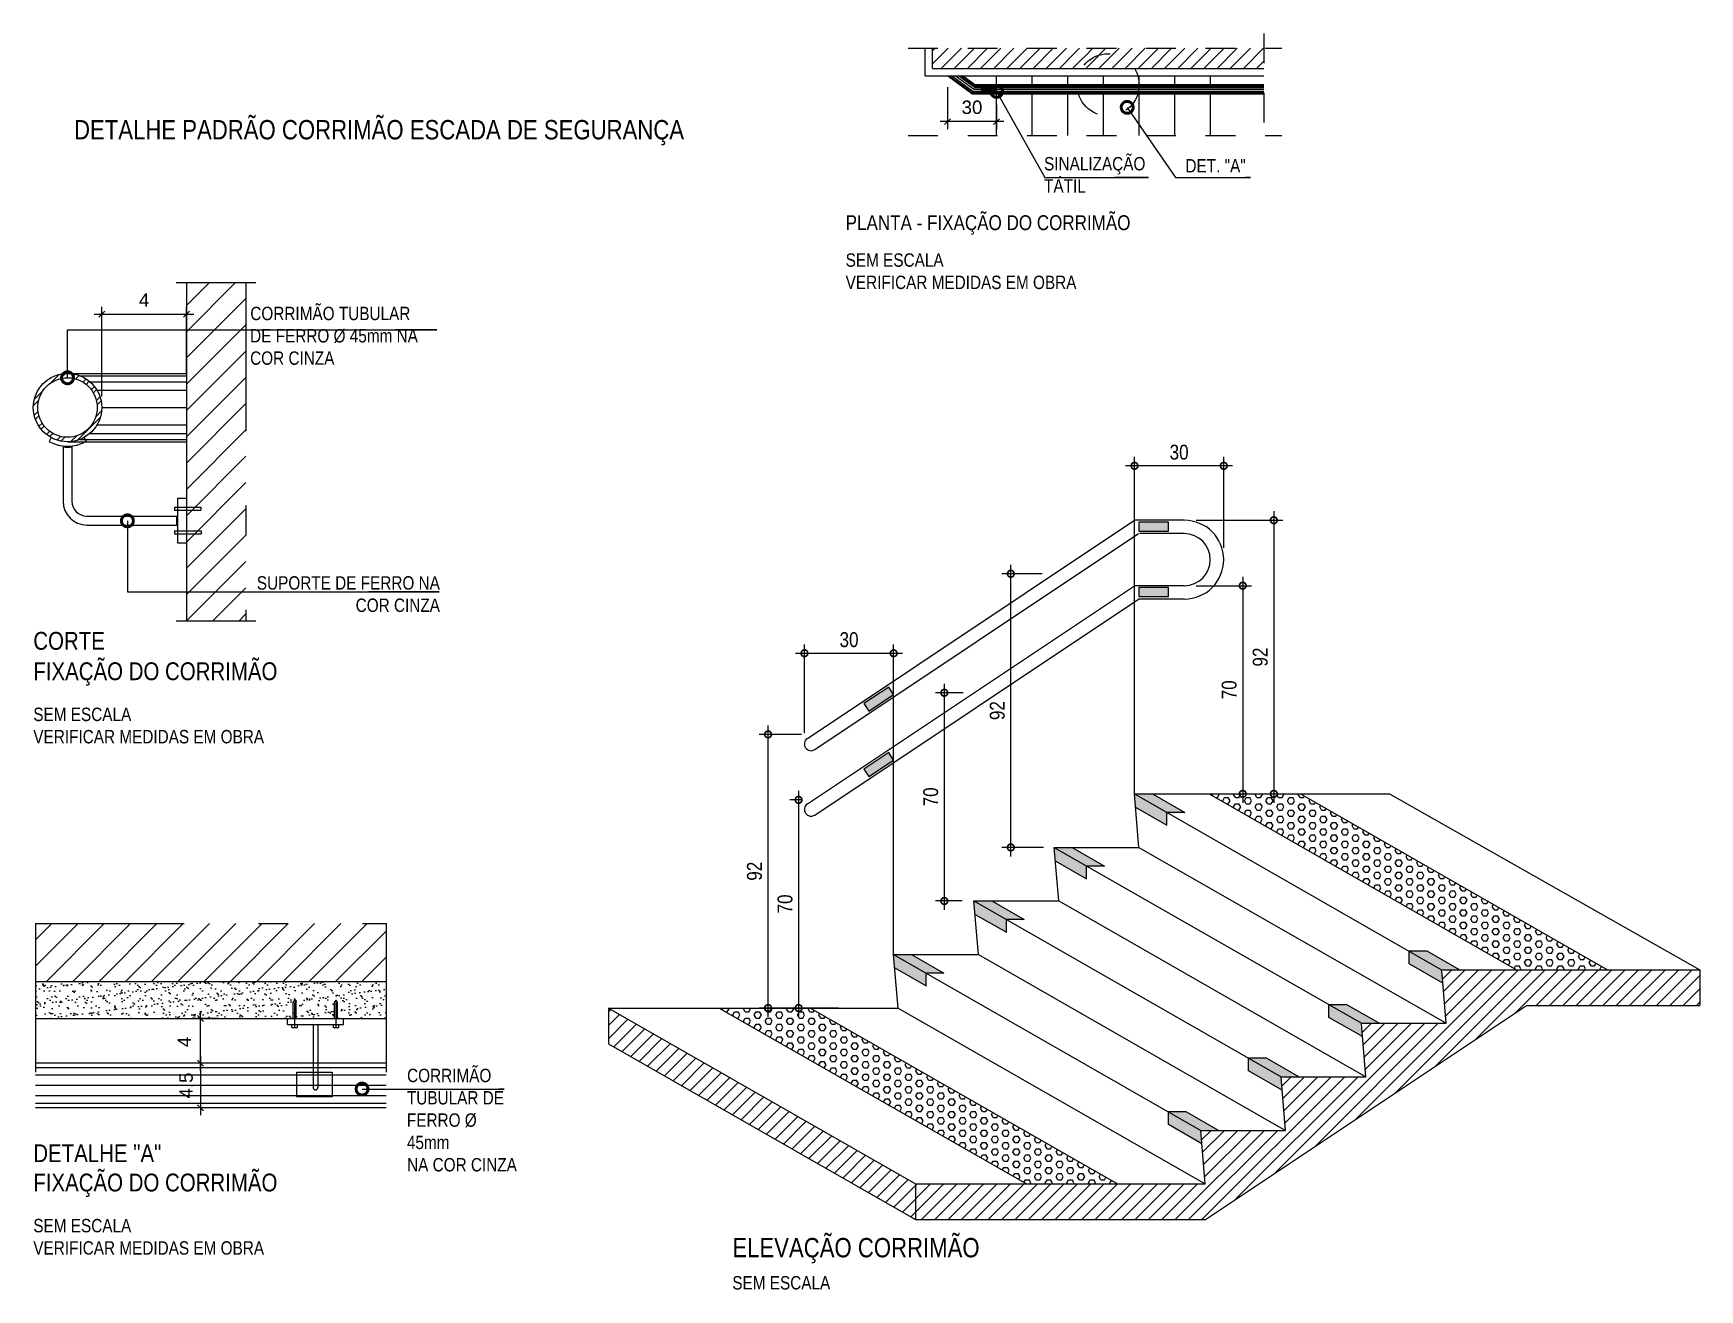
# Model space of a CAD drawing. Header units: metres. Extents: x -0.2 to 45.9, y -54 to 5.7.
# Drawn here: x 37.08 to 42.69, y -23.03 to -18.81 of the extents above; entities that cross this region are included whole.
import ezdxf

# ---------------------------------------------------------------- set-up
doc = ezdxf.new("R2010")
doc.units = ezdxf.units.M
doc.header["$PDMODE"] = 35
for name, pattern in [('8231-CRF-1$0$DASHDOT', [1, 0.5, -0.25, 0, -0.25]), ('8231-CRF-1$0$HIDDEN', [0.375, 0.25, -0.125]), ('DASHEDX2', [1.5, 1, -0.5])]:
    doc.linetypes.add(name, pattern=pattern)
for name, color, linetype in [('ARQ-ALV ACAB', 4, 'Continuous'), ('ARQ-ALV OSSO', 5, 'Continuous'), ('ARQ-AUX1', 1, 'Continuous'), ('ARQ-DIM', 2, 'Continuous'), ('ARQ-PRJ', 7, 'DASHEDX2'), ('ARQ-SIM', 1, 'Continuous'), ('ARQ-TXT', 2, 'Continuous')]:
    doc.layers.add(name, color=color, linetype=linetype)
doc.styles.add('8231-CRF-1$0$r80-e25', font='romans.shx', dxfattribs={"height": 0.05})
doc.styles.add('Adesa', font='ARIALN.TTF')
doc.styles.add('Arial', font='arial.ttf')
doc.dimstyles.new('8231-CRF-1$0$25', dxfattribs={"dimtxt": 0.01, "dimasz": 0.0505, "dimexe": 0.022, "dimexo": 0.0295, "dimgap": 0.012, "dimtad": 1, "dimzin": 4, "dimdsep": 46, "dimtxsty": '8231-CRF-1$0$r80-e25', "dimblk1": '8231-CRF-1$0$_DOTSMALL', "dimblk2": '8231-CRF-1$0$_DOTSMALL', "dimsah": 1, "dimcen": 0.1, "dimdle": 0.0275, "dimclrd": 1, "dimclre": 1, "dimclrt": 3, "dimadec": 0, "dimazin": 0, "dimtfac": 1, "dimtix": 1, "dimtmove": 2, "dimatfit": 3, "dimldrblk": '8231-CRF-1$0$_DOTSMALL', "dimfxl": 1, "dimtolj": 1, "dimtzin": 4, "dimarcsym": 0})
doc.dimstyles.new('ADESA 1-0025', dxfattribs={"dimtxt": 0.05, "dimasz": 0.045, "dimexe": 0.03, "dimexo": 0.04, "dimgap": 0.02, "dimtad": 1, "dimtoh": 1, "dimdec": 0, "dimlfac": 100, "dimzin": 4, "dimtxsty": 'Adesa', "dimblk": 'DOTSMALL', "dimcen": 1, "dimdle": 0.03, "dimclrd": 1, "dimclre": 1, "dimclrt": 256, "dimazin": 1, "dimtm": 1e-09, "dimtfac": 1, "dimtdec": 0, "dimtix": 1, "dimtmove": 2, "dimatfit": 0, "dimldrblk": 'DOTSMALL', "dimfxl": 0.8, "dimtvp": 2, "dimtolj": 1, "dimtzin": 0, "dimarcsym": 0})
doc.dimstyles.new('D25', dxfattribs={"dimscale": 0.25, "dimtxt": 0.18, "dimasz": 0.08, "dimexe": 0.1, "dimexo": 0.15, "dimgap": 0.1, "dimtad": 3, "dimdec": 1, "dimlfac": 100, "dimzin": 12, "dimtxsty": 'Arial', "dimblk": 'OBLIQUE', "dimcen": 0.1, "dimdle": 0.1, "dimclrd": 1, "dimclre": 1, "dimclrt": 2, "dimaunit": 1, "dimadec": 0, "dimazin": 0, "dimtfac": 1, "dimtdec": 1, "dimtix": 1, "dimtmove": 2, "dimatfit": 3, "dimldrblk": 'OBLIQUE', "dimfxl": 1, "dimtolj": 1, "dimtzin": 0, "dimarcsym": 0})

# ---------------------------------------------------------------- blocks, each defined once
blk = doc.blocks.new('*X279')
at = {"color": 0}
for p, q in [((15.809, 8.915), (16.107, 9.213)), ((16.136, 9.065), (16.315, 9.244)), ((16.513, 9.088), (16.642, 9.217)), ((16.659, 9.058), (16.778, 9.177)), ((16.905, 8.95), (17.013, 9.058)), ((17.009, 8.877), (17.115, 8.984)), ((15.267, 8.373), (15.565, 8.67)), ((17.183, 8.697), (17.29, 8.804)), ((17.253, 8.591), (17.362, 8.7)), ((17.354, 8.338), (17.475, 8.459)), ((15.236, 8.164), (15.415, 8.343)), ((15.263, 7.838), (15.392, 7.967)), ((17.335, 7.789), (17.528, 7.982)), ((17.379, 8.187), (17.512, 8.319)), ((15.303, 7.702), (15.422, 7.821)), ((15.421, 7.466), (15.53, 7.575)), ((15.496, 7.365), (15.603, 7.471)), ((15.675, 7.19), (15.782, 7.297)), ((16.719, 6.996), (17.483, 7.761)), ((15.78, 7.118), (15.889, 7.227)), ((16.021, 7.005), (16.142, 7.126)), ((16.161, 6.968), (16.293, 7.1)), ((16.498, 6.952), (16.691, 7.145))]:
    blk.add_line(p, q, dxfattribs=at)
blk = doc.blocks.new('_Oblique')
at = {"color": 0, "linetype": 'ByBlock', "lineweight": -2}
blk.add_line((-0.5, -0.5), (0.5, 0.5), dxfattribs=at)
blk = doc.blocks.new('*D291')
at = {"layer": 'ARQ-DIM', "color": 1, "lineweight": -2, "transparency": 16777216}
for p, q in [((37.2889, -19.7517), (37.6239, -19.7517)), ((37.3139, -20.0283), (37.3139, -19.7267)), ((37.5989, -19.9487), (37.5989, -19.7267))]:
    blk.add_line(p, q, dxfattribs=at)
at = {"layer": 'Defpoints', "color": 0, "transparency": 16777216}
for p in [(37.5989, -19.7517), (37.5989, -19.9862), (37.3139, -20.0658)]:
    blk.add_point(p, dxfattribs=at)
at = {"layer": 'ARQ-DIM', "color": 1, "lineweight": -2, "transparency": 16777216, "xscale": 0.02, "yscale": 0.02, "zscale": 0.02, "rotation": 180}
blk.add_blockref('_Oblique', (37.3139, -19.7517), dxfattribs=at)
at = {"layer": 'ARQ-DIM', "color": 1, "lineweight": -2, "transparency": 16777216, "xscale": 0.02, "yscale": 0.02, "zscale": 0.02}
blk.add_blockref('_Oblique', (37.5989, -19.7517), dxfattribs=at)
at = {"layer": 'ARQ-DIM', "color": 2, "transparency": 16777216, "insert": (37.4564, -19.7042), "char_height": 0.045, "attachment_point": 5, "style": 'Arial'}
blk.add_mtext('\\A1;4', dxfattribs=at)
blk = doc.blocks.new('8231-CRF-1$0$_DOTSMALL')
at = {"color": 0, "linetype": 'ByBlock', "const_width": 0.5}
blk.add_lwpolyline([(-0.0625, 0, 1), (0.0625, 0, 1)], format="xyb", close=True, dxfattribs=at)
blk = doc.blocks.new('*D290')
at = {"layer": 'ARQ-DIM', "color": 1, "lineweight": -2, "transparency": 16777216}
for p, q in [((37.7066, -22.1203), (37.6207, -22.1203)), ((37.6457, -22.2953), (37.6457, -22.0953)), ((37.7066, -22.2703), (37.6207, -22.2703))]:
    blk.add_line(p, q, dxfattribs=at)
at = {"layer": 'Defpoints', "color": 0, "transparency": 16777216}
for p in [(37.6457, -22.1203), (37.7441, -22.1203), (37.7441, -22.2703)]:
    blk.add_point(p, dxfattribs=at)
at = {"layer": 'ARQ-DIM', "color": 1, "lineweight": -2, "transparency": 16777216, "xscale": 0.02, "yscale": 0.02, "zscale": 0.02}
for p, rotation in [((37.6457, -22.1203), 90), ((37.6457, -22.2703), 270)]:
    blk.add_blockref('_Oblique', p, dxfattribs=dict(at, rotation=rotation))
at = {"layer": 'ARQ-DIM', "color": 2, "transparency": 16777216, "insert": (37.5915, -22.1986), "char_height": 0.045, "attachment_point": 5, "rotation": 90, "style": 'Arial'}
blk.add_mtext('\\A1;4', dxfattribs=at)
blk = doc.blocks.new('*D293')
at = {"layer": 'ARQ-DIM', "color": 1, "lineweight": -2, "transparency": 16777216}
for p, q in [((37.6457, -22.2453), (37.6457, -22.4453)), ((37.6431, -22.2703), (37.6207, -22.2703)), ((37.6431, -22.4203), (37.6207, -22.4203))]:
    blk.add_line(p, q, dxfattribs=at)
at = {"layer": 'Defpoints', "color": 0, "transparency": 16777216}
for p in [(37.6806, -22.2703), (37.6457, -22.4203), (37.6806, -22.4203)]:
    blk.add_point(p, dxfattribs=at)
at = {"layer": 'ARQ-DIM', "color": 1, "lineweight": -2, "transparency": 16777216, "xscale": 0.02, "yscale": 0.02, "zscale": 0.02}
for p, rotation in [((37.6457, -22.2703), 90), ((37.6457, -22.4203), 270)]:
    blk.add_blockref('_Oblique', p, dxfattribs=dict(at, rotation=rotation))
at = {"layer": 'ARQ-DIM', "color": 2, "transparency": 16777216, "insert": (37.5978, -22.3453), "char_height": 0.045, "attachment_point": 5, "rotation": 90, "style": 'Arial'}
blk.add_mtext('\\A1;4.5', dxfattribs=at)
blk = doc.blocks.new('*D292')
at = {"layer": 'ARQ-DIM', "color": 1, "lineweight": -2, "transparency": 16777216}
for p, q in [((40.1582, -18.9883), (40.1582, -19.1296)), ((40.3232, -19.0483), (40.3232, -19.1296)), ((40.3482, -19.1046), (40.1332, -19.1046))]:
    blk.add_line(p, q, dxfattribs=at)
at = {"layer": 'Defpoints', "color": 0, "transparency": 16777216}
for p in [(40.1582, -18.9508), (40.3232, -19.0108), (40.1582, -19.1046)]:
    blk.add_point(p, dxfattribs=at)
at = {"layer": 'ARQ-DIM', "color": 1, "lineweight": -2, "transparency": 16777216, "xscale": 0.02, "yscale": 0.02, "zscale": 0.02, "rotation": 180}
blk.add_blockref('_Oblique', (40.1582, -19.1046), dxfattribs=at)
at = {"layer": 'ARQ-DIM', "color": 1, "lineweight": -2, "transparency": 16777216, "xscale": 0.02, "yscale": 0.02, "zscale": 0.02}
blk.add_blockref('_Oblique', (40.3232, -19.1046), dxfattribs=at)
at = {"layer": 'ARQ-DIM', "color": 2, "transparency": 16777216, "insert": (40.2407, -19.0566), "char_height": 0.045, "attachment_point": 5, "style": 'Arial'}
blk.add_mtext('\\A1;30', dxfattribs=at)
blk = doc.blocks.new('_DotSmall')
at = {"color": 0, "linetype": 'ByBlock', "const_width": 0.5}
blk.add_lwpolyline([(-0.0625, 0, 1), (0.0625, 0, 1)], format="xyb", close=True, dxfattribs=at)
blk = doc.blocks.new('*D280')
at = {"layer": 'ARQ-DIM', "color": 1, "lineweight": -2, "transparency": 16777216}
for p, q in [((41.1289, -20.4447), (41.2859, -20.4447)), ((41.2559, -20.4147), (41.2559, -21.3947)), ((41.1627, -21.3647), (41.2859, -21.3647))]:
    blk.add_line(p, q, dxfattribs=at)
at = {"layer": 'Defpoints', "color": 0, "transparency": 16777216}
for p in [(41.0889, -20.4447), (41.1227, -21.3647), (41.2559, -21.3647)]:
    blk.add_point(p, dxfattribs=at)
at = {"layer": 'ARQ-DIM', "color": 1, "lineweight": -2, "transparency": 16777216, "xscale": 0.045, "yscale": 0.045, "zscale": 0.045}
for p, rotation in [((41.2559, -20.4447), 90), ((41.2559, -21.3647), 270)]:
    blk.add_blockref('_DotSmall', p, dxfattribs=dict(at, rotation=rotation))
at = {"layer": 'ARQ-DIM', "transparency": 16777216, "insert": (41.2103, -20.9047), "char_height": 0.05, "attachment_point": 5, "rotation": 90, "style": 'Adesa'}
blk.add_mtext('\\A1;92', dxfattribs=at)
blk = doc.blocks.new('*D281')
at = {"layer": 'ARQ-DIM', "color": 1, "lineweight": -2, "transparency": 16777216}
for p, q in [((41.1289, -20.6647), (41.1813, -20.6647)), ((41.1513, -20.6347), (41.1513, -21.3947)), ((41.0789, -21.3647), (41.1813, -21.3647))]:
    blk.add_line(p, q, dxfattribs=at)
at = {"layer": 'Defpoints', "color": 0, "transparency": 16777216}
for p in [(41.0889, -20.6647), (41.0389, -21.3647), (41.1513, -21.3647)]:
    blk.add_point(p, dxfattribs=at)
at = {"layer": 'ARQ-DIM', "color": 1, "lineweight": -2, "transparency": 16777216, "xscale": 0.045, "yscale": 0.045, "zscale": 0.045}
for p, rotation in [((41.1513, -20.6647), 90), ((41.1513, -21.3647), 270)]:
    blk.add_blockref('_DotSmall', p, dxfattribs=dict(at, rotation=rotation))
at = {"layer": 'ARQ-DIM', "transparency": 16777216, "insert": (41.1058, -21.0147), "char_height": 0.05, "attachment_point": 5, "rotation": 90, "style": 'Adesa'}
blk.add_mtext('\\A1;70', dxfattribs=at)
blk = doc.blocks.new('*D282')
at = {"layer": 'ARQ-DIM', "color": 1, "lineweight": -2, "transparency": 16777216}
for p, q in [((40.9948, -20.4447), (41.2859, -20.4447)), ((41.2559, -20.4147), (41.2559, -21.3947)), ((41.1627, -21.3647), (41.2859, -21.3647))]:
    blk.add_line(p, q, dxfattribs=at)
at = {"layer": 'Defpoints', "color": 0, "transparency": 16777216}
for p in [(40.9548, -20.4447), (41.1227, -21.3647), (41.2559, -21.3647)]:
    blk.add_point(p, dxfattribs=at)
at = {"layer": 'ARQ-DIM', "color": 1, "lineweight": -2, "transparency": 16777216, "xscale": 0.045, "yscale": 0.045, "zscale": 0.045}
for p, rotation in [((41.2559, -20.4447), 90), ((41.2559, -21.3647), 270)]:
    blk.add_blockref('_DotSmall', p, dxfattribs=dict(at, rotation=rotation))
at = {"layer": 'ARQ-DIM', "transparency": 16777216, "insert": (41.2103, -20.9047), "char_height": 0.05, "attachment_point": 5, "rotation": 90, "style": 'Adesa'}
blk.add_mtext('\\A1;92', dxfattribs=at)
blk = doc.blocks.new('*D283')
at = {"layer": 'ARQ-DIM', "color": 1, "lineweight": -2, "transparency": 16777216}
for p, q in [((41.1173, -20.2617), (40.7573, -20.2617)), ((40.7873, -20.4047), (40.7873, -20.2317)), ((41.0873, -20.5372), (41.0873, -20.2317))]:
    blk.add_line(p, q, dxfattribs=at)
at = {"layer": 'Defpoints', "color": 0, "transparency": 16777216}
for p in [(40.7873, -20.2617), (40.7873, -20.4447), (41.0873, -20.5772)]:
    blk.add_point(p, dxfattribs=at)
at = {"layer": 'ARQ-DIM', "color": 1, "lineweight": -2, "transparency": 16777216, "xscale": 0.045, "yscale": 0.045, "zscale": 0.045, "rotation": 180}
blk.add_blockref('_DotSmall', (40.7873, -20.2617), dxfattribs=at)
at = {"layer": 'ARQ-DIM', "color": 1, "lineweight": -2, "transparency": 16777216, "xscale": 0.045, "yscale": 0.045, "zscale": 0.045}
blk.add_blockref('_DotSmall', (41.0873, -20.2617), dxfattribs=at)
at = {"layer": 'ARQ-DIM', "transparency": 16777216, "insert": (40.9373, -20.2162), "char_height": 0.05, "attachment_point": 5, "style": 'Adesa'}
blk.add_mtext('\\A1;30', dxfattribs=at)
blk = doc.blocks.new('*D284')
at = {"layer": 'ARQ-DIM', "color": 1, "lineweight": -2, "transparency": 16777216}
for p, q in [((39.6673, -21.1647), (39.5249, -21.1647)), ((39.5549, -22.1147), (39.5549, -21.1347)), ((39.7923, -22.0847), (39.5249, -22.0847))]:
    blk.add_line(p, q, dxfattribs=at)
at = {"layer": 'Defpoints', "color": 0, "transparency": 16777216}
for p in [(39.5549, -21.1647), (39.7073, -21.1647), (39.8323, -22.0847)]:
    blk.add_point(p, dxfattribs=at)
at = {"layer": 'ARQ-DIM', "color": 1, "lineweight": -2, "transparency": 16777216, "xscale": 0.045, "yscale": 0.045, "zscale": 0.045}
for p, rotation in [((39.5549, -21.1647), 90), ((39.5549, -22.0847), 270)]:
    blk.add_blockref('_DotSmall', p, dxfattribs=dict(at, rotation=rotation))
at = {"layer": 'ARQ-DIM', "transparency": 16777216, "insert": (39.5094, -21.6247), "char_height": 0.05, "attachment_point": 5, "rotation": 90, "style": 'Adesa'}
blk.add_mtext('\\A1;92', dxfattribs=at)
blk = doc.blocks.new('*D285')
at = {"layer": 'ARQ-DIM', "color": 1, "lineweight": -2, "transparency": 16777216}
for p, q in [((39.6473, -20.8919), (40.0073, -20.8919)), ((39.6773, -21.1605), (39.6773, -20.8619)), ((39.9773, -20.9978), (39.9773, -20.8619))]:
    blk.add_line(p, q, dxfattribs=at)
at = {"layer": 'Defpoints', "color": 0, "transparency": 16777216}
for p in [(39.9773, -20.8919), (39.9773, -21.0378), (39.6773, -21.2005)]:
    blk.add_point(p, dxfattribs=at)
at = {"layer": 'ARQ-DIM', "color": 1, "lineweight": -2, "transparency": 16777216, "xscale": 0.045, "yscale": 0.045, "zscale": 0.045, "rotation": 180}
blk.add_blockref('_DotSmall', (39.6773, -20.8919), dxfattribs=at)
at = {"layer": 'ARQ-DIM', "color": 1, "lineweight": -2, "transparency": 16777216, "xscale": 0.045, "yscale": 0.045, "zscale": 0.045}
blk.add_blockref('_DotSmall', (39.9773, -20.8919), dxfattribs=at)
at = {"layer": 'ARQ-DIM', "transparency": 16777216, "insert": (39.8273, -20.8464), "char_height": 0.05, "attachment_point": 5, "style": 'Adesa'}
blk.add_mtext('\\A1;30', dxfattribs=at)
blk = doc.blocks.new('*D286')
at = {"layer": 'ARQ-DIM', "color": 1, "lineweight": -2, "transparency": 16777216}
for p, q in [((39.6673, -21.3847), (39.6276, -21.3847)), ((39.6576, -21.3547), (39.6576, -22.1147)), ((39.7173, -22.0847), (39.6276, -22.0847))]:
    blk.add_line(p, q, dxfattribs=at)
at = {"layer": 'Defpoints', "color": 0, "transparency": 16777216}
for p in [(39.7073, -21.3847), (39.6576, -22.0847), (39.7573, -22.0847)]:
    blk.add_point(p, dxfattribs=at)
at = {"layer": 'ARQ-DIM', "color": 1, "lineweight": -2, "transparency": 16777216, "xscale": 0.045, "yscale": 0.045, "zscale": 0.045}
for p, rotation in [((39.6576, -21.3847), 90), ((39.6576, -22.0847), 270)]:
    blk.add_blockref('_DotSmall', p, dxfattribs=dict(at, rotation=rotation))
at = {"layer": 'ARQ-DIM', "transparency": 16777216, "insert": (39.6121, -21.7347), "char_height": 0.05, "attachment_point": 5, "rotation": 90, "style": 'Adesa'}
blk.add_mtext('\\A1;70', dxfattribs=at)
blk = doc.blocks.new('*D287')
at = {"layer": 'ARQ-DIM', "color": 1, "lineweight": -2, "transparency": 16777216}
for p, q in [((40.9948, -20.6647), (41.1813, -20.6647)), ((41.1513, -20.6347), (41.1513, -21.3947)), ((41.0789, -21.3647), (41.1813, -21.3647))]:
    blk.add_line(p, q, dxfattribs=at)
at = {"layer": 'Defpoints', "color": 0, "transparency": 16777216}
for p in [(40.9548, -20.6647), (41.0389, -21.3647), (41.1513, -21.3647)]:
    blk.add_point(p, dxfattribs=at)
at = {"layer": 'ARQ-DIM', "color": 1, "lineweight": -2, "transparency": 16777216, "xscale": 0.045, "yscale": 0.045, "zscale": 0.045}
for p, rotation in [((41.1513, -20.6647), 90), ((41.1513, -21.3647), 270)]:
    blk.add_blockref('_DotSmall', p, dxfattribs=dict(at, rotation=rotation))
at = {"layer": 'ARQ-DIM', "transparency": 16777216, "insert": (41.1058, -21.0147), "char_height": 0.05, "attachment_point": 5, "rotation": 90, "style": 'Adesa'}
blk.add_mtext('\\A1;70', dxfattribs=at)
blk = doc.blocks.new('*D288')
at = {"layer": 'ARQ-DIM', "color": 1, "lineweight": -2, "transparency": 16777216}
for p, q in [((40.1476, -20.9947), (40.1476, -21.7547)), ((40.2112, -21.0247), (40.1176, -21.0247)), ((40.2073, -21.7247), (40.1176, -21.7247))]:
    blk.add_line(p, q, dxfattribs=at)
at = {"layer": 'Defpoints', "color": 0, "transparency": 16777216}
for p in [(40.2512, -21.0247), (40.1476, -21.7247), (40.2473, -21.7247)]:
    blk.add_point(p, dxfattribs=at)
at = {"layer": 'ARQ-DIM', "color": 1, "lineweight": -2, "transparency": 16777216, "xscale": 0.045, "yscale": 0.045, "zscale": 0.045}
for p, rotation in [((40.1476, -21.0247), 90), ((40.1476, -21.7247), 270)]:
    blk.add_blockref('_DotSmall', p, dxfattribs=dict(at, rotation=rotation))
at = {"layer": 'ARQ-DIM', "transparency": 16777216, "insert": (40.1021, -21.3747), "char_height": 0.05, "attachment_point": 5, "rotation": 90, "style": 'Adesa'}
blk.add_mtext('\\A1;70', dxfattribs=at)
blk = doc.blocks.new('*D289')
at = {"layer": 'ARQ-DIM', "color": 1, "lineweight": -2, "transparency": 16777216}
for p, q in [((40.3714, -21.5747), (40.3714, -20.5947)), ((40.4773, -20.6247), (40.3414, -20.6247)), ((40.481, -21.5447), (40.3414, -21.5447))]:
    blk.add_line(p, q, dxfattribs=at)
at = {"layer": 'Defpoints', "color": 0, "transparency": 16777216}
for p in [(40.3714, -20.6247), (40.5173, -20.6247), (40.521, -21.5447)]:
    blk.add_point(p, dxfattribs=at)
at = {"layer": 'ARQ-DIM', "color": 1, "lineweight": -2, "transparency": 16777216, "xscale": 0.045, "yscale": 0.045, "zscale": 0.045}
for p, rotation in [((40.3714, -20.6247), 90), ((40.3714, -21.5447), 270)]:
    blk.add_blockref('_DotSmall', p, dxfattribs=dict(at, rotation=rotation))
at = {"layer": 'ARQ-DIM', "transparency": 16777216, "insert": (40.3259, -21.0847), "char_height": 0.05, "attachment_point": 5, "rotation": 90, "style": 'Adesa'}
blk.add_mtext('\\A1;92', dxfattribs=at)

msp = doc.modelspace()

# ---------------------------------------------------------------- hatches: boundary and pattern name
h = msp.add_hatch()
h.set_pattern_fill('ANSI31', color=1, scale=0.25, style=0)
h.set_pattern_definition([(45, (90.50832, -17.830995), (-0.022097087, 0.022097087), [])])
h.paths.add_polyline_path([(40.539, -18.8579), (40.1082, -18.8579), (40.1082, -18.9258), (40.4549, -18.9258, -0.278991)])
h.paths.add_polyline_path([(40.5672, -18.8579), (40.539, -18.8579, 0.278991), (40.4549, -18.9258), (40.6514, -18.9258, 0.278991)])
edge = h.paths.add_edge_path()
edge.add_line((41.2227, -18.9258), (41.2227, -18.8579))
edge.add_line((41.2227, -18.8579), (40.5672, -18.8579))
edge.add_arc((40.5531, -18.9614), 0.1045, 19.8965, 82.251, ccw=False)
edge.add_line((40.6514, -18.9258), (41.2227, -18.9258))
h = msp.add_hatch(color=8)
h.dxf.hatch_style = 1
h.paths.add_polyline_path([(40.2732, -19.0008), (40.3232, -19.0008), (40.3232, -18.9808), (40.2732, -18.9808)])
h = msp.add_hatch()
h.set_pattern_fill('ANSI31', color=2, scale=0.5, style=0)
h.set_pattern_definition([(45, (37.598935, -20.783), (-0.0441942, 0.0441942), [])])
h.paths.add_polyline_path([(37.7989, -19.6454), (37.5989, -19.6454), (37.5989, -20.783), (37.7989, -20.783)])
h = msp.add_hatch()
h.set_pattern_fill('HEX', color=8, scale=0.003805)
h.set_pattern_definition([(0, (-637.020583, -169.28337), (0, 0.0209261583), [0.0120817231, -0.0241634463]), (120, (-637.020583, -169.28337), (-0.0181225847, -0.01046307916), [0.0120817231, -0.0241634463]), (60, (-637.008502, -169.28337), (-0.0181225847, 0.01046307916), [0.0120817231, -0.0241634463])])
h.paths.add_polyline_path([(41.3456, -21.3647), (41.0389, -21.3647), (42.0719, -21.9559), (42.3785, -21.9559)])
h = msp.add_hatch()
h.set_pattern_fill('ANSI31', color=2, scale=0.5, style=0)
h.set_pattern_definition([(45, (85.324193, -21.26387), (-0.04419417, 0.04419417), [])])
h.paths.add_polyline_path([(38.215, -21.8008), (37.0911, -21.8008), (37.0911, -21.9953), (38.215, -21.9953)])
h.paths.add_polyline_path([(38.2701, -21.8008), (38.215, -21.8008), (38.215, -21.9953), (38.2701, -21.9953)])
h = msp.add_hatch()
h.set_pattern_fill('ANSI31', color=2, scale=0.01, style=0)
h.set_pattern_definition([(45, (-849.470155, -212.999794), (-0.0224506403, 0.0224506403), [])])
h.paths.add_polyline_path([(42.1055, -22.0759), (42.688, -22.0759), (42.688, -21.9559), (41.8202, -21.9559), (41.8215, -21.9708), (41.8352, -22.1359), (41.5502, -22.1359), (41.5515, -22.1509), (41.5652, -22.3159), (41.2802, -22.3159), (41.2815, -22.3308), (41.2952, -22.4959), (41.0102, -22.4959), (41.0115, -22.5108), (41.0252, -22.6759), (40.0509, -22.6759), (39.0179, -22.0847), (39.0179, -22.2047), (40.0509, -22.7959), (41.0255, -22.7959)])
h = msp.add_hatch()
h.set_pattern_fill('AR-SAND', color=1, scale=0.02, style=0)
h.set_pattern_definition([(37.5, (85.324193, -21.263873), (-0.001259867, 0.038536475), [0, -0.0304, 0, -0.034, 0, -0.0325]), (7.5, (85.324193, -21.263873), (0.035395534, 0.05644292), [0, -0.0164, 0, -0.0274, 0, -0.0105]), (327.5, (85.299593, -21.263873), (0.062282837, 0.00011318), [0, -0.01, 0, -0.036, 0, -0.047]), (317.5, (85.299593, -21.263873), (0.06012253, 0.01755351), [0, -0.005, 0, -0.0236, 0, -0.027])])
h.paths.add_polyline_path([(37.9632, -22.0584), (37.9682, -22.0657), (37.9682, -22.1203), (38.0973, -22.1203), (38.0973, -22.0657), (38.1023, -22.0584), (38.1073, -22.0657), (38.1073, -22.1203), (38.2701, -22.1203), (38.2701, -21.9953), (37.0911, -21.9953), (37.0911, -22.1203), (37.9582, -22.1203), (37.9582, -22.0657)])
h = msp.add_hatch()
h.set_pattern_fill('HEX', color=8, scale=0.003805)
h.set_pattern_definition([(0, (-638.668882, -170.00337), (0, 0.0209261583), [0.0120817231, -0.0241634463]), (120, (-638.668882, -170.00337), (-0.0181225847, -0.01046307916), [0.0120817231, -0.0241634463]), (60, (-638.6568, -170.00337), (-0.0181225847, 0.01046307916), [0.0120817231, -0.0241634463])])
h.paths.add_polyline_path([(39.6973, -22.0847), (39.3906, -22.0847), (40.4236, -22.6759), (40.7302, -22.6759)])
at = {"layer": 'ARQ-DIM'}
h = msp.add_hatch(color=8, dxfattribs=at)
h.dxf.hatch_style = 1
h.paths.add_polyline_path([(40.7873, -21.3647), (40.791, -21.4097), (40.8964, -21.47), (40.8964, -21.4272)])
h.paths.add_polyline_path([(40.8473, -21.3647), (40.7873, -21.3647), (40.8964, -21.4272), (40.9564, -21.4272)])
h = msp.add_hatch(color=8, dxfattribs=at)
h.dxf.hatch_style = 1
h.paths.add_polyline_path([(40.5173, -21.5447), (40.521, -21.5897), (40.6264, -21.65), (40.6264, -21.6072)])
h.paths.add_polyline_path([(40.5773, -21.5447), (40.5173, -21.5447), (40.6264, -21.6072), (40.6864, -21.6072)])
h = msp.add_hatch(color=8, dxfattribs=at)
h.dxf.hatch_style = 1
h.paths.add_polyline_path([(40.2473, -21.7247), (40.251, -21.7697), (40.3564, -21.83), (40.3564, -21.7872)])
h.paths.add_polyline_path([(40.3073, -21.7247), (40.2473, -21.7247), (40.3564, -21.7872), (40.4164, -21.7872)])
h = msp.add_hatch(color=8, dxfattribs=at)
h.dxf.hatch_style = 1
h.paths.add_polyline_path([(39.9773, -21.9047), (39.981, -21.9497), (40.0864, -22.01), (40.0864, -21.9672)])
h.paths.add_polyline_path([(40.0373, -21.9047), (39.9773, -21.9047), (40.0864, -21.9672), (40.1464, -21.9672)])
h = msp.add_hatch(color=8, dxfattribs=at)
h.dxf.hatch_style = 1
h.paths.add_polyline_path([(41.8202, -21.9559), (41.824, -22.0009), (41.7111, -21.9363), (41.7111, -21.8934)])
h.paths.add_polyline_path([(41.8802, -21.9559), (41.8202, -21.9559), (41.7111, -21.8934), (41.7711, -21.8934)])
h = msp.add_hatch(color=8, dxfattribs=at)
h.dxf.hatch_style = 1
h.paths.add_polyline_path([(41.5502, -22.1359), (41.554, -22.1809), (41.4411, -22.1163), (41.4411, -22.0734)])
h.paths.add_polyline_path([(41.6102, -22.1359), (41.5502, -22.1359), (41.4411, -22.0734), (41.5011, -22.0734)])
h = msp.add_hatch(color=8, dxfattribs=at)
h.dxf.hatch_style = 1
h.paths.add_polyline_path([(41.2802, -22.3159), (41.284, -22.3609), (41.1711, -22.2963), (41.1711, -22.2534)])
h.paths.add_polyline_path([(41.3402, -22.3159), (41.2802, -22.3159), (41.1711, -22.2534), (41.2311, -22.2534)])
h = msp.add_hatch(color=8, dxfattribs=at)
h.dxf.hatch_style = 1
h.paths.add_polyline_path([(41.0102, -22.4959), (41.014, -22.5409), (40.9011, -22.4763), (40.9011, -22.4334)])
h.paths.add_polyline_path([(41.0702, -22.4959), (41.0102, -22.4959), (40.9011, -22.4334), (40.9611, -22.4334)])
at = {"layer": 'ARQ-PRJ'}
h = msp.add_hatch(color=254, dxfattribs=at)
h.dxf.hatch_style = 1
h.paths.add_polyline_path([(40.8016, -20.4512), (40.8016, -20.4812), (40.9016, -20.4812), (40.9016, -20.4512)])
h.paths.add_polyline_path([(40.8016, -20.6712), (40.8016, -20.7012), (40.9016, -20.7012), (40.9016, -20.6712)])
h = msp.add_hatch(color=254, dxfattribs=at)
h.dxf.hatch_style = 1
h.paths.add_polyline_path([(39.8774, -21.0613), (39.8941, -21.0862), (39.9773, -21.0308), (39.9606, -21.0058)])
h.paths.add_polyline_path([(39.8774, -21.2813), (39.8941, -21.3062), (39.9773, -21.2508), (39.9606, -21.2258)])

# ---------------------------------------------------------------- linework, layer by layer
at = {"color": 1}
for p, q in [((40.2456, -18.9958), (40.2732, -18.9958)), ((40.2479, -18.9888), (40.2732, -18.9888)), ((40.2495, -18.9838), (40.2732, -18.9838)), ((40.3232, -18.9838), (41.2227, -18.9838)), ((40.3232, -18.9888), (41.2227, -18.9888)), ((40.3232, -18.9958), (41.2227, -18.9958)), ((40.2417, -19.0078), (41.2227, -19.0078)), ((40.2433, -19.0028), (41.2227, -19.0028)), ((37.2409, -19.9588), (37.5989, -19.9588)), ((37.2743, -19.979), (37.5989, -19.979)), ((37.2981, -20.0077), (37.5989, -20.0077)), ((37.3139, -20.0658), (37.5989, -20.0658)), ((37.2409, -20.1729), (37.5989, -20.1729)), ((37.2743, -20.1527), (37.5989, -20.1527)), ((37.2981, -20.124), (37.5989, -20.124)), ((37.6477, -20.4008), (37.6477, -20.4108)), ((39.687, -21.1782), (40.7873, -20.4447)), ((40.9548, -20.4447), (40.7873, -20.4447)), ((37.6483, -20.4808), (37.6483, -20.4908)), ((39.712, -21.2157), (40.8009, -20.4897)), ((40.9548, -20.4897), (40.8044, -20.4897)), ((39.687, -21.3982), (40.7873, -20.6647)), ((40.9548, -20.6647), (40.7873, -20.6647)), ((39.712, -21.4357), (40.8009, -20.7097)), ((40.9548, -20.7097), (40.8009, -20.7097)), ((40.8473, -21.3647), (40.9564, -21.4272)), ((41.0389, -21.3647), (42.0719, -21.9559)), ((41.3456, -21.3647), (42.3785, -21.9559)), ((40.791, -21.4097), (40.8964, -21.47)), ((40.9564, -21.4272), (40.8964, -21.4272)), ((40.8964, -21.47), (40.8964, -21.4272)), ((40.5773, -21.5447), (40.6864, -21.6072)), ((40.521, -21.5897), (40.6264, -21.65)), ((40.6864, -21.6072), (40.6264, -21.6072)), ((40.6264, -21.65), (40.6264, -21.6072)), ((40.3073, -21.7247), (40.4164, -21.7872)), ((40.251, -21.7697), (40.3564, -21.83)), ((40.4164, -21.7872), (40.3564, -21.7872)), ((40.3564, -21.83), (40.3564, -21.7872)), ((40.0373, -21.9047), (40.1464, -21.9672)), ((41.7711, -21.8934), (41.7111, -21.8934)), ((41.7111, -21.9363), (41.7111, -21.8934)), ((41.8802, -21.9559), (41.7711, -21.8934)), ((39.981, -21.9497), (40.0864, -22.01)), ((40.1464, -21.9672), (40.0864, -21.9672)), ((40.0864, -22.01), (40.0864, -21.9672)), ((41.824, -22.0009), (41.7111, -21.9363)), ((41.5011, -22.0734), (41.4411, -22.0734)), ((41.4411, -22.1163), (41.4411, -22.0734)), ((41.6102, -22.1359), (41.5011, -22.0734)), ((39.3906, -22.0847), (40.4236, -22.6759)), ((39.6973, -22.0847), (40.7302, -22.6759)), ((41.554, -22.1809), (41.4411, -22.1163)), ((41.2311, -22.2534), (41.1711, -22.2534)), ((41.1711, -22.2963), (41.1711, -22.2534)), ((41.284, -22.3609), (41.1711, -22.2963)), ((41.3402, -22.3159), (41.2311, -22.2534)), ((40.9611, -22.4334), (40.9011, -22.4334)), ((40.9011, -22.4763), (40.9011, -22.4334)), ((41.0702, -22.4959), (40.9611, -22.4334)), ((41.014, -22.5409), (40.9011, -22.4763))]:
    msp.add_line(p, q, dxfattribs=at)
at = {"color": 3}
for p, q in [((41.2227, -18.9808), (40.2505, -18.9808)), ((40.2505, -18.9808), (41.2227, -18.9808)), ((41.2227, -19.0108), (40.2407, -19.0108)), ((40.2407, -19.0108), (41.2227, -19.0108)), ((37.0911, -22.1203), (38.2701, -22.1203))]:
    msp.add_line(p, q, dxfattribs=at)
for p, q in [((40.3232, -18.9808), (40.3232, -18.9508)), ((40.4432, -18.9808), (40.4432, -18.9508)), ((40.5632, -18.9808), (40.5632, -18.9508)), ((40.6832, -18.9808), (40.6832, -18.9508)), ((40.8032, -18.9808), (40.8032, -18.9508)), ((40.9232, -18.9808), (40.9232, -18.9508)), ((41.0432, -18.9808), (41.0432, -18.9508)), ((40.3232, -19.1508), (40.3232, -19.0108)), ((40.4432, -19.1508), (40.4432, -19.0108)), ((40.5632, -19.1508), (40.5632, -19.0108)), ((40.6832, -19.1508), (40.6832, -19.0108)), ((40.8032, -19.1508), (40.8032, -19.0108)), ((40.9232, -19.1508), (40.9232, -19.0108)), ((41.0432, -19.1508), (41.0432, -19.0108)), ((37.1989, -19.9508), (37.5989, -19.9508)), ((37.5989, -19.9508), (37.5989, -20.1808)), ((37.1989, -20.1808), (37.5989, -20.1808)), ((37.9582, -22.0657), (37.9632, -22.0584)), ((37.9682, -22.0657), (37.9632, -22.0584)), ((38.0973, -22.0657), (38.1023, -22.0584)), ((38.1073, -22.0657), (38.1023, -22.0584)), ((37.9382, -22.1403), (37.9382, -22.1203)), ((38.1273, -22.1403), (38.1273, -22.1203)), ((37.9536, -22.1503), (37.9536, -22.1403)), ((37.9724, -22.1503), (37.9724, -22.1403)), ((38.0247, -22.1403), (38.0247, -22.3003)), ((38.0407, -22.1403), (38.0407, -22.3003)), ((38.0933, -22.1503), (38.0933, -22.1403)), ((38.111, -22.1503), (38.111, -22.1403))]:
    msp.add_line(p, q)
at = {"color": 5}
for p, q in [((37.5989, -19.6454), (37.5989, -20.783)), ((37.0911, -21.9953), (38.2701, -21.9953))]:
    msp.add_line(p, q, dxfattribs=at)
at = {"color": 2}
for p, q in [((37.1442, -20.1663), (37.1367, -20.18)), ((37.2537, -20.1663), (37.2611, -20.18)), ((37.1839, -20.195), (37.1839, -20.3808)), ((37.1849, -20.1951), (37.1849, -20.1981)), ((37.1859, -20.1952), (37.1859, -20.1982)), ((37.1869, -20.1953), (37.1869, -20.1983)), ((37.1879, -20.1954), (37.1879, -20.1984)), ((37.1889, -20.1955), (37.1889, -20.1985)), ((37.1899, -20.1955), (37.1899, -20.1985)), ((37.1909, -20.1956), (37.1909, -20.1986)), ((37.1919, -20.1956), (37.1919, -20.1987)), ((37.1929, -20.1957), (37.1929, -20.1987)), ((37.1939, -20.1957), (37.1939, -20.1987)), ((37.1949, -20.1958), (37.1949, -20.1988)), ((37.1959, -20.1958), (37.1959, -20.1988)), ((37.1969, -20.1958), (37.1969, -20.1988)), ((37.1979, -20.1958), (37.1979, -20.1988)), ((37.1989, -20.1958), (37.1989, -20.1988)), ((37.1999, -20.1958), (37.1999, -20.1988)), ((37.2009, -20.1958), (37.2009, -20.1988)), ((37.2019, -20.1958), (37.2019, -20.1988)), ((37.2029, -20.1958), (37.2029, -20.1988)), ((37.2039, -20.1957), (37.2039, -20.1987)), ((37.2049, -20.1957), (37.2049, -20.1987)), ((37.2059, -20.1956), (37.2059, -20.1987)), ((37.2069, -20.1956), (37.2069, -20.1986)), ((37.2079, -20.1955), (37.2079, -20.1985)), ((37.2089, -20.1955), (37.2089, -20.1985)), ((37.2099, -20.1954), (37.2099, -20.1984)), ((37.2109, -20.1953), (37.2109, -20.1983)), ((37.2119, -20.1952), (37.2119, -20.1982)), ((37.2129, -20.1951), (37.2129, -20.1981)), ((37.2139, -20.195), (37.2139, -20.3808)), ((37.2139, -20.195), (37.2139, -20.3808)), ((37.5689, -20.3708), (37.5689, -20.5208)), ((37.5689, -20.3708), (37.5989, -20.3708)), ((37.2639, -20.4308), (37.5689, -20.4308)), ((37.2639, -20.4308), (37.5689, -20.4308)), ((37.5589, -20.4008), (37.5689, -20.4008)), ((37.5589, -20.4008), (37.5589, -20.4108)), ((37.5589, -20.4108), (37.5689, -20.4108)), ((37.5659, -20.4308), (37.5659, -20.4608)), ((37.5659, -20.4318), (37.5689, -20.4318)), ((37.5659, -20.4328), (37.5689, -20.4328)), ((37.5659, -20.4338), (37.5689, -20.4338)), ((37.5659, -20.4348), (37.5689, -20.4348)), ((37.5659, -20.4358), (37.5689, -20.4358)), ((37.5659, -20.4368), (37.5689, -20.4368)), ((37.5659, -20.4378), (37.5689, -20.4378)), ((37.5659, -20.4388), (37.5689, -20.4388)), ((37.5659, -20.4398), (37.5689, -20.4398)), ((37.5659, -20.4408), (37.5689, -20.4408)), ((37.5659, -20.4418), (37.5689, -20.4418)), ((37.5659, -20.4428), (37.5689, -20.4428)), ((37.5659, -20.4438), (37.5689, -20.4438)), ((37.5659, -20.4448), (37.5689, -20.4448)), ((37.5659, -20.4458), (37.5689, -20.4458)), ((37.5659, -20.4468), (37.5689, -20.4468)), ((37.5659, -20.4478), (37.5689, -20.4478)), ((37.5659, -20.4488), (37.5689, -20.4488)), ((37.5659, -20.4498), (37.5689, -20.4498)), ((37.5659, -20.4508), (37.5689, -20.4508)), ((37.5659, -20.4518), (37.5689, -20.4518)), ((37.5659, -20.4528), (37.5689, -20.4528)), ((37.5659, -20.4538), (37.5689, -20.4538)), ((37.2639, -20.4608), (37.5689, -20.4608)), ((37.5589, -20.4808), (37.5689, -20.4808)), ((37.5589, -20.4808), (37.5589, -20.4908)), ((37.5589, -20.4908), (37.5689, -20.4908)), ((37.5659, -20.4548), (37.5689, -20.4548)), ((37.5659, -20.4558), (37.5689, -20.4558)), ((37.5659, -20.4568), (37.5689, -20.4568)), ((37.5659, -20.4578), (37.5689, -20.4578)), ((37.5659, -20.4588), (37.5689, -20.4588)), ((37.5659, -20.4598), (37.5689, -20.4598)), ((37.5689, -20.5208), (37.5989, -20.5208)), ((40.7873, -21.3647), (41.8202, -21.9559)), ((41.6448, -21.3647), (42.688, -21.9559)), ((40.5173, -21.5447), (41.5502, -22.1359)), ((40.8023, -21.5447), (41.8352, -22.1359)), ((40.2473, -21.7247), (41.2802, -22.3159)), ((40.5323, -21.7247), (41.5652, -22.3159)), ((39.9773, -21.9047), (41.0102, -22.4959)), ((40.2623, -21.9047), (41.2952, -22.4959)), ((42.688, -21.9559), (42.688, -22.0759)), ((39.0179, -22.0847), (40.0509, -22.6759)), ((39.0179, -22.0847), (39.0179, -22.2047)), ((39.9923, -22.0847), (41.0252, -22.6759)), ((39.0179, -22.2047), (40.0509, -22.7959)), ((40.0509, -22.6759), (40.0509, -22.7959))]:
    msp.add_line(p, q, dxfattribs=at)
at = {"color": 1, "linetype": '8231-CRF-1$0$HIDDEN'}
for p, q in [((37.5689, -20.4008), (37.6477, -20.4008)), ((37.5689, -20.4108), (37.6477, -20.4108)), ((37.5689, -20.4808), (37.6483, -20.4808)), ((37.5689, -20.4908), (37.6483, -20.4908))]:
    msp.add_line(p, q, dxfattribs=at)
at = {"linetype": '8231-CRF-1$0$HIDDEN'}
for p, q in [((37.9582, -22.1203), (37.9582, -22.0657)), ((37.9632, -22.1503), (37.9632, -22.0657)), ((37.9682, -22.1203), (37.9682, -22.0657)), ((38.0973, -22.1203), (38.0973, -22.0657)), ((38.1023, -22.1503), (38.1023, -22.0657)), ((38.1073, -22.1203), (38.1073, -22.0657)), ((37.9701, -22.383), (37.9701, -22.3002)), ((37.9701, -22.3002), (38.0884, -22.3002)), ((38.0247, -22.3003), (38.0247, -22.3517)), ((38.0407, -22.3003), (38.0407, -22.3517)), ((38.0884, -22.3002), (38.0884, -22.383)), ((38.0884, -22.383), (37.9701, -22.383))]:
    msp.add_line(p, q, dxfattribs=at)
at = {"color": 7}
for p, q in [((37.9382, -22.1403), (38.1273, -22.1403)), ((37.9536, -22.1503), (37.9724, -22.1503)), ((38.0933, -22.1503), (38.111, -22.1503))]:
    msp.add_line(p, q, dxfattribs=at)
at = {"color": 4}
for p, q in [((38.2701, -22.2703), (37.0911, -22.2703)), ((38.2701, -22.4203), (37.0911, -22.4203))]:
    msp.add_line(p, q, dxfattribs=at)
at = {"color": 3}
for points in [[(40.2407, -19.0108), (40.1582, -18.9508)], [(40.2505, -18.9808), (40.2092, -18.9508)]]:
    msp.add_lwpolyline(points, dxfattribs=at)
at = {"color": 1}
for points in [[(41.2227, -19.0078), (40.2417, -19.0078), (40.1633, -18.9508)], [(41.2227, -19.0028), (40.2433, -19.0028), (40.1718, -18.9508)], [(40.2732, -18.9958), (40.2456, -18.9958), (40.1837, -18.9508)], [(40.2732, -18.9888), (40.2479, -18.9888), (40.1956, -18.9508)], [(40.2732, -18.9838), (40.2495, -18.9838), (40.2041, -18.9508)], [(41.2227, -18.9838), (40.3232, -18.9838)], [(41.2227, -18.9888), (40.3232, -18.9888)], [(41.2227, -18.9958), (40.3232, -18.9958)]]:
    msp.add_lwpolyline(points, dxfattribs=at)
msp.add_lwpolyline([(40.2732, -19.0008), (40.3232, -19.0008), (40.3232, -18.9808), (40.2732, -18.9808)], close=True, dxfattribs=at)
at = {"color": 2}
for points in [[(40.8016, -20.4512), (40.8016, -20.4812), (40.9016, -20.4812), (40.9016, -20.4512)], [(40.8016, -20.6712), (40.8016, -20.7012), (40.9016, -20.7012), (40.9016, -20.6712)], [(39.8774, -21.0613), (39.8941, -21.0862), (39.9773, -21.0308), (39.9606, -21.0058)], [(39.8774, -21.2813), (39.8941, -21.3062), (39.9773, -21.2508), (39.9606, -21.2258)]]:
    msp.add_lwpolyline(points, close=True, dxfattribs=at)
for points in [[(40.5173, -21.5447), (40.8023, -21.5447), (40.7873, -21.3647)], [(40.7873, -21.3647), (41.6448, -21.3647)], [(40.2473, -21.7247), (40.5323, -21.7247), (40.5173, -21.5447)], [(39.9773, -21.9047), (40.2623, -21.9047), (40.2473, -21.7247)], [(39.0179, -22.0847), (39.9923, -22.0847), (39.9773, -21.9047)], [(40.0509, -22.6759), (41.0252, -22.6759), (41.0115, -22.5108), (41.0115, -22.5108), (41.0102, -22.4959), (41.2952, -22.4959), (41.2815, -22.3308), (41.2815, -22.3308), (41.2802, -22.3159), (41.5652, -22.3159), (41.5515, -22.1508), (41.5515, -22.1508), (41.5502, -22.1359), (41.8352, -22.1359), (41.8215, -21.9708), (41.8215, -21.9708), (41.8202, -21.9559), (42.688, -21.9559)], [(40.0509, -22.7959), (41.0255, -22.7959), (42.1055, -22.0759), (42.688, -22.0759)]]:
    msp.add_lwpolyline(points, dxfattribs=at)
at = {"color": 4}
for radius in [0.115, 0.1]:
    msp.add_circle((37.1989, -20.0658), radius, dxfattribs=at)
at = {"color": 2}
for centre, radius, start, end in [((37.1989, -20.0658), 0.13, 241.4219, 298.5781), ((37.1989, -20.0658), 0.133, 263.5243, 276.4757), ((37.2639, -20.3808), 0.08, 180, 270), ((37.2639, -20.3808), 0.05, 180, 270)]:
    msp.add_arc(centre, radius, start, end, dxfattribs=at)
at = {"color": 1}
for centre, radius, start, end in [((40.9548, -20.5772), 0.1325, 270, 90), ((40.9548, -20.5772), 0.0875, 270, 90), ((39.6995, -21.197), 0.0225, 123.6901, 303.6901), ((39.6995, -21.417), 0.0225, 123.6901, 303.6901)]:
    msp.add_arc(centre, radius, start, end, dxfattribs=at)
at = {"linetype": '8231-CRF-1$0$HIDDEN'}
msp.add_arc((38.0327, -22.3517), 0.008, 180, 0, dxfattribs=at)
at = {"layer": 'ARQ-ALV ACAB'}
for q in [(40.0832, -18.8579), (41.2227, -18.9508)]:
    msp.add_line((40.0832, -18.9508), q, dxfattribs=at)
at = {"layer": 'ARQ-ALV OSSO'}
for q in [(40.1082, -18.8579), (41.2227, -18.9258)]:
    msp.add_line((40.1082, -18.9258), q, dxfattribs=at)
at = {"layer": 'ARQ-AUX1'}
for points in [[(38.2701, -22.2853), (37.0911, -22.2853)], [(38.2701, -22.3103), (37.0911, -22.3103)], [(38.2701, -22.3453), (37.0911, -22.3453)], [(38.2701, -22.3803), (37.0911, -22.3803)], [(38.2701, -22.4053), (37.0911, -22.4053)]]:
    msp.add_lwpolyline(points, dxfattribs=at)
at = {"layer": 'ARQ-PRJ'}
for points in [[(40.7873, -21.3647), (40.7873, -20.2398)], [(39.9773, -21.9047), (39.9773, -20.7165)]]:
    msp.add_lwpolyline(points, dxfattribs=at)
at = {"layer": 'ARQ-SIM', "linetype": '8231-CRF-1$0$DASHDOT', "ltscale": 0.2}
for p, q in [((41.2227, -18.8077), (41.2227, -19.1969)), ((40.0264, -18.8579), (41.2823, -18.8579)), ((40.0264, -19.1508), (41.2823, -19.1508))]:
    msp.add_line(p, q, dxfattribs=at)
at = {"layer": 'ARQ-SIM', "color": 4, "linetype": '8231-CRF-1$0$DASHDOT'}
for p, q in [((37.5642, -19.6454), (37.8323, -19.6454)), ((37.5642, -20.783), (37.8323, -20.783)), ((37.0911, -21.8008), (38.2701, -21.8008)), ((37.0911, -21.8008), (37.0911, -22.4789)), ((38.2701, -21.8008), (38.2701, -22.4789))]:
    msp.add_line(p, q, dxfattribs=at)
at = {"layer": 'ARQ-SIM', "linetype": '8231-CRF-1$0$DASHDOT'}
msp.add_line((37.7989, -19.6454), (37.7989, -20.783), dxfattribs=at)
at = {"layer": 'ARQ-SIM', "linetype": '8231-CRF-1$0$DASHDOT', "ltscale": 0.1}
msp.add_circle((40.6983, -18.9808), 0.1045, dxfattribs=at)

# ---------------------------------------------------------------- block references
at = {"color": 2, "xscale": 0.09999999999990905, "yscale": 0.09999999999990905, "zscale": 0.09999999999990905}
msp.add_blockref('*X279', (35.5606, -20.8755), dxfattribs=at)

# ---------------------------------------------------------------- texts
at = {"layer": 'ARQ-TXT', "ltscale": 0.01, "attachment_point": 1, "style": 'Adesa'}
for s, insert, char_height, width in [('DETALHE PADRÃO CORRIMÃO ESCADA DE SEGURANÇA ', (37.2208, -19.0992), 0.065, 2.052673), ('SINALIZAÇÃO\\PTÁTIL', (40.4831, -19.2235), 0.045, 0.339116), ('DET. "A"', (40.9587, -19.2304), 0.045, 2.557543), ('PLANTA - FIXAÇÃO DO CORRIMÃO ', (39.8159, -19.4193), 0.05, 2.848173), ('SEM ESCALA\\PVERIFICAR MEDIDAS EM OBRA', (39.8159, -19.5474), 0.045, 2.557543), ('\\pi0.00055;CORRIMÃO TUBULAR DE FERRO Ø 45mm NA COR CINZA', (37.8131, -19.727), 0.045, 0.621978), ('\\pi0.00278;SUPORTE DE FERRO NA \\P\\pi0.33516;COR CINZA', (37.8328, -20.6329), 0.045, 0.616299), ('CORTE', (37.0839, -20.8201), 0.06, 2.428175), ('FIXAÇÃO DO CORRIMÃO', (37.0839, -20.9224), 0.06, 2.428175), ('SEM ESCALA\\PVERIFICAR MEDIDAS EM OBRA', (37.0839, -21.0748), 0.045, 1.420946), ('\\pi0.00055;CORRIMÃO TUBULAR DE FERRO Ø 45mm \\PNA COR CINZA', (38.3403, -22.2889), 0.045, 0.38955), ('DETALHE "A"', (37.0839, -22.5428), 0.06, 2.428175), ('FIXAÇÃO DO CORRIMÃO', (37.0839, -22.6413), 0.06, 2.428175), ('SEM ESCALA\\PVERIFICAR MEDIDAS EM OBRA', (37.0839, -22.7937), 0.045, 1.420946), ('ELEVAÇÃO CORRIMÃO', (39.4348, -22.8577), 0.065, 2.848173), ('SEM ESCALA', (39.4347, -22.9858), 0.045, 2.557543)]:
    msp.add_mtext(s, dxfattribs=dict(at, insert=insert, char_height=char_height, width=width))

# ---------------------------------------------------------------- dimensions: what is measured, and where the dimension line sits
at = {"layer": 'ARQ-DIM'}
for base, p1, p2, text, picture, middle in [((40.1582, -19.1046), (40.3232, -19.0108), (40.1582, -18.9508), '30', '*D292', (40.2407, -19.0566)), ((37.5989, -19.7517), (37.3139, -20.0658), (37.5989, -19.9862), '4', '*D291', (37.4564, -19.7042))]:
    dim = msp.add_linear_dim(base=base, p1=p1, p2=p2, text=text, dimstyle='D25', dxfattribs=at)
    dim.commit()
    dim.dimension.update_dxf_attribs({"geometry": picture, "text_midpoint": middle})
for base, p1, p2, picture, middle in [((40.7873, -20.2617), (41.0873, -20.5772), (40.7873, -20.4447), '*D283', (40.9373, -20.2162)), ((39.9773, -20.8919), (39.6773, -21.2005), (39.9773, -21.0378), '*D285', (39.8273, -20.8464))]:
    dim = msp.add_linear_dim(base=base, p1=p1, p2=p2, dimstyle='ADESA 1-0025', dxfattribs=at)
    dim.commit()
    dim.dimension.update_dxf_attribs({"geometry": picture, "text_midpoint": middle})
for base, p1, p2, picture, middle in [((41.2559, -21.3647), (40.9548, -20.4447), (41.1227, -21.3647), '*D282', (41.2103, -20.9047)), ((41.2559, -21.3647), (41.0889, -20.4447), (41.1227, -21.3647), '*D280', (41.2103, -20.9047)), ((40.3714, -20.6247), (40.521, -21.5447), (40.5173, -20.6247), '*D289', (40.3259, -21.0847)), ((41.1513, -21.3647), (40.9548, -20.6647), (41.0389, -21.3647), '*D287', (41.1058, -21.0147)), ((41.1513, -21.3647), (41.0889, -20.6647), (41.0389, -21.3647), '*D281', (41.1058, -21.0147)), ((40.1476, -21.7247), (40.2512, -21.0247), (40.2473, -21.7247), '*D288', (40.1021, -21.3747)), ((39.5549, -21.1647), (39.8323, -22.0847), (39.7073, -21.1647), '*D284', (39.5094, -21.6247)), ((39.6576, -22.0847), (39.7073, -21.3847), (39.7573, -22.0847), '*D286', (39.6121, -21.7347))]:
    dim = msp.add_linear_dim(base=base, p1=p1, p2=p2, angle=90, dimstyle='ADESA 1-0025', dxfattribs=at)
    dim.commit()
    dim.dimension.update_dxf_attribs({"geometry": picture, "text_midpoint": middle})
dim = msp.add_linear_dim(base=(37.6457, -22.1203), p1=(37.7441, -22.2703), p2=(37.7441, -22.1203), angle=90, text='4', dimstyle='D25', dxfattribs=at)
dim.commit()
dim.dimension.update_dxf_attribs({"geometry": '*D290', "text_midpoint": (37.5915, -22.1986), "dimtype": 160})
dim = msp.add_linear_dim(base=(37.6457, -22.4203), p1=(37.6806, -22.2703), p2=(37.6806, -22.4203), angle=90, text='4.5', dimstyle='D25', dxfattribs=at)
dim.commit()
dim.dimension.update_dxf_attribs({"geometry": '*D293', "text_midpoint": (37.5978, -22.3453)})

# ---------------------------------------------------------------- leaders
for points in [[(40.3234, -19.0028), (40.4855, -19.2921), (40.7211, -19.2921), (40.8341, -19.2921), (40.7211, -19.2921)], [(40.7627, -19.0566), (40.9249, -19.2921), (41.1605, -19.2921), (41.1769, -19.2921), (41.1605, -19.2921)], [(37.1989, -19.9658), (37.1994, -19.8048), (38.4415, -19.8048), (38.3014, -19.8048), (38.4415, -19.8048)], [(37.4003, -20.4467), (37.4003, -20.685), (38.2116, -20.685), (38.4491, -20.685), (38.2116, -20.685)], [(38.1895, -22.3571), (38.427, -22.3571), (38.6671, -22.3571), (38.6499, -22.3571), (38.6671, -22.3571)]]:
    msp.add_leader(points, dimstyle='8231-CRF-1$0$25', override={"dimasz": 0.08}, dxfattribs=at)

doc.saveas('drawing.dxf')
